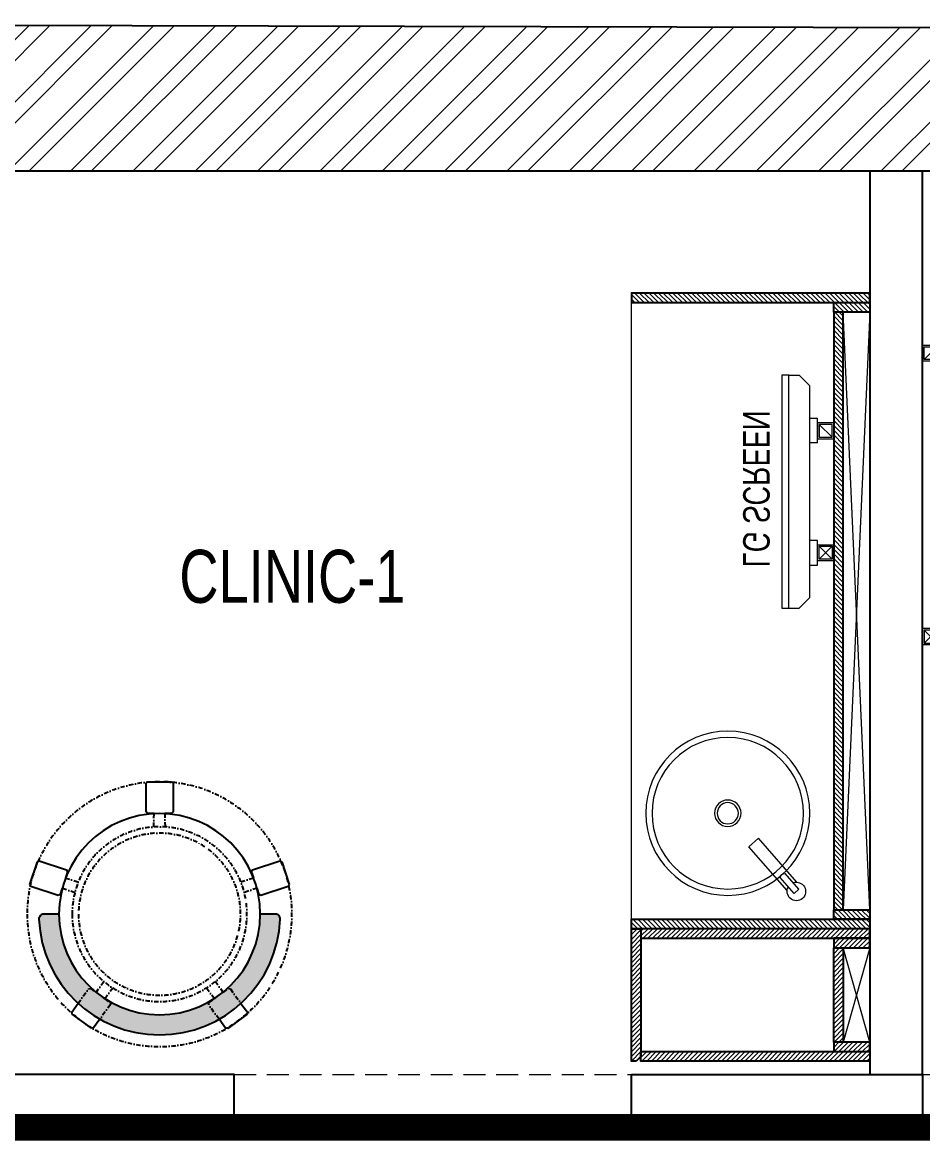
# Model space of a CAD drawing. Header units: feet. Extents: x 3300990 to 3327721, y -4892937 to -4886829.
# Drawn here: x 3316370 to 3318070, y -4888966 to -4886855 of the extents above; entities that cross this region are included whole.
import ezdxf

# ---------------------------------------------------------------- set-up
doc = ezdxf.new("R2010")
doc.units = ezdxf.units.FT
doc.header["$LTSCALE"] = 33
doc.header["$MEASUREMENT"] = 0
for name, pattern in [('a_p6_plan_L18$0$HIDDEN', [0.375, 0.25, -0.125]), ('ACAD_ISO03W100', [30, 12, -18]), ('DASHDOT2', [0.5, 0.25, -0.125, 0, -0.125])]:
    doc.linetypes.add(name, pattern=pattern)
doc.layers.add('A-WALL', color=1, linetype='Continuous')
for name, color, linetype, lineweight in [('A-WALL HATCH', 251, 'Continuous', 0), ('Floor-Unit', 1, 'Continuous', 13), ('HATCH', 9, 'Continuous', 9), ('LENS-CURTAIN', 5, 'a_p6_plan_L18$0$HIDDEN', 9), ('LENS-FURNITURE', 13, 'Continuous', 9), ('LENS-PARTITION', 21, 'Continuous', 25), ('LENS-TEXT', 31, 'Continuous', 5), ('LENS_DIMENSION', 193, 'Continuous', 0), ('LENS_TEXT', 31, 'Continuous', 5), ('LK-EQPMT', 3, 'Continuous', 18), ('LK-FF&E WALL', 1, 'Continuous', 9), ('LK-IT', 3, 'Continuous', 18), ('LK-MIRROR', 133, 'Continuous', 13), ('LN-ELEVATION-1', 81, 'Continuous', 25), ('LN-ELEVATION-2', 103, 'Continuous', 20), ('LN-ELEVATION-3', 125, 'Continuous', 18), ('LN-HATCH', 251, 'Continuous', 0), ('TV', 92, 'Continuous', 18)]:
    doc.layers.add(name, color=color, linetype=linetype, lineweight=lineweight)
doc.styles.get("Standard").update_dxf_attribs({"font": 'GILC____.TTF'})
pattern_1 = [(44.99999999999998, (35858.5, -100655.3575484328), (-4.419417382415918, 4.419417382415923), [])]

# ---------------------------------------------------------------- blocks, each defined once
blk = doc.blocks.new('A$C5a2c5768')
at = {"layer": 'A-WALL HATCH'}
h = blk.add_hatch(dxfattribs=at)
h.set_pattern_fill('ANSI32', color=256, scale=222)
h.set_pattern_definition([(45, (-3287394.5367733, 5462600.742196229), (-58.86663953378008, 58.86663953378008), []), (45, (-3287355.29234701, 5462600.742196229), (-58.86663953378008, 58.86663953378008), [])])
h.paths.add_polyline_path([(-4.656613e-10, 6323.518421487882), (-4323.64158427855, 6314.599437133409), (-8387.739459863398, 6326.219445355237), (-12470.78103913739, 6335.986218356527), (-12471, 6335.89535359107), (-12471, 4511.220532615669), (-16868, 4511.220532615669), (-16868.02797807706, 6339.220532615669), (-24131, 6339.220532615669), (-24131, 6073.220532615669), (-17188, 6073.220532615669), (-17188, 4253.220532615669), (-12151, 4253.220532615669), (-12151, 6058.220532615669), (-4323.75, 6058.220532615669), (-259, 6058.220532615669), (-259, 4496.220532615669), (-4.656613e-10, 4496.220532615669)])
at = {"layer": 'A-WALL'}
for p, q in [((-8387.86372275045, 6326.219771620817), (-12471, 6335.986742118373)), ((-4323.75, 6058.220532615669), (-12151, 6058.220532615669))]:
    blk.add_line(p, q, dxfattribs=at)
blk = doc.blocks.new('rtf')
at = {"color": 0, "linetype": 'ByBlock', "lineweight": -2}
for p, q in [((16412.5253540573, -172798.8148984113), (16452.40026456733, -172798.8148984113)), ((16412.5253540573, -172810.8148984113), (16412.5253540573, -172798.8148984113)), ((16425.26329468148, -172793.1007600746), (16535.26329468148, -172793.1007600746)), ((16535.26329468148, -172793.1007600746), (16535.26329468148, -172817.1007600746)), ((16412.5253540573, -172810.8148984113), (16452.40026456733, -172810.8148984113)), ((16425.26329468148, -172817.1007600746), (16535.26329468148, -172817.1007600746))]:
    blk.add_line(p, q, dxfattribs=at)
for centre, radius, start, end in [((16412.5253540573, -172805.1007600746), 17.5, 21.05058810897431, 340.9421780194656), ((16444.53660690578, -172804.8148984114), 9.891264419597851, 322.656233941354, 37.34376605891414)]:
    blk.add_arc(centre, radius, start, end, dxfattribs=at)
blk = doc.blocks.new('dsg')
at = {"color": 0, "linetype": 'ByBlock', "lineweight": -2}
for radius in [155, 143, 25, 20]:
    blk.add_circle((11491.5035008227, -171102.5847399924), radius, dxfattribs=at)
blk.add_blockref('rtf', (-5117.472106590168, 1702.9323767405), dxfattribs=at)
blk = doc.blocks.new('CLINIC - CABINET SINK')
at = {"layer": 'LN-HATCH', "ltscale": 0.5}
h = blk.add_hatch(dxfattribs=at)
h.set_pattern_fill('ANSI31', color=256, scale=2)
h.set_pattern_definition([(45, (4052861.500382861, 1708016.355767586), (-4.490128060534575, 4.490128060534575), [])])
h.paths.add_polyline_path([(-563.359543572413, 156.9999999999999), (564.640456427587, 156.9999999999999), (564.640456427587, 174.9999999999999), (-563.359543572413, 174.9999999999999)])
h.paths.add_polyline_path([(582.6404564275867, 225), (600.6404564275867, 225), (600.6404564275867, -225), (582.6404564275867, -225)])
h.paths.add_polyline_path([(564.640456427587, 225), (582.6404564275867, 225), (582.6404564275867, 156.9999999999999), (564.640456427587, 156.9999999999999)])
h.paths.add_polyline_path([(-581.359543572413, 225), (-599.359543572413, 225), (-599.359543572413, -225), (-581.359543572413, -225)])
h.paths.add_polyline_path([(-581.359543572413, 225), (-563.359543572413, 225), (-563.359543572413, 156.9999999999999), (-581.359543572413, 156.9999999999999)])
at = {"layer": 'LN-ELEVATION-1', "ltscale": 0.5}
for points in [[(-581.359543572413, 225), (-599.359543572413, 225), (-599.359543572413, -225), (-581.359543572413, -225)], [(-581.359543572413, 225), (-563.359543572413, 225), (-563.359543572413, 156.9999999999999), (-581.359543572413, 156.9999999999999)], [(564.640456427587, 225), (582.6404564275867, 225), (582.6404564275867, 156.9999999999999), (564.640456427587, 156.9999999999999)], [(582.6404564275867, 225), (600.6404564275867, 225), (600.6404564275867, -225), (582.6404564275867, -225)], [(-563.359543572413, 156.9999999999999), (564.640456427587, 156.9999999999999), (564.640456427587, 174.9999999999999), (-563.359543572413, 174.9999999999999)]]:
    blk.add_lwpolyline(points, close=True, dxfattribs=at)
at = {"layer": 'LN-ELEVATION-2', "ltscale": 0.5}
blk.add_line((582.6404564275867, -225), (-581.359543572413, -225), dxfattribs=at)
at = {"layer": 'LN-HATCH', "ltscale": 0.5}
for p, q in [((564.640456427587, 225), (-563.359543572413, 174.9999999999999)), ((-563.359543572413, 225), (564.640456427587, 174.9999999999999))]:
    blk.add_line(p, q, dxfattribs=at)
at = {"layer": 'LN-ELEVATION-3', "xscale": -1, "rotation": 41.1558274151866}
blk.add_blockref('dsg', (-103569.3304926871, 136346.6509754679), dxfattribs=at)
blk = doc.blocks.new('CLINIC SCREEN')
at = {"layer": 'TV'}
for p, q in [((-103.1090284836336, 42.85441964946222), (-127.4114311772946, 18.55201695591665)), ((-127.4114311772946, 42.85441964946222), (-103.1090284836336, 18.55201695591665)), ((102.7052824410566, 42.85441964946222), (127.007685134602, 18.55201695591665))]:
    blk.add_line(p, q, dxfattribs=at)
at = {"layer": 'TV', "ltscale": 12}
for p, q in [((-220.0000000000082, -19.41163062257681), (-200.5883693773149, 0)), ((200.5883693773149, 0), (-200.5883693773149, 0)), ((-138.5315413423604, 0), (-138.5315413423604, 15.514207008644)), ((-138.5315413423604, 15.514207008644), (-91.98892031613741, 15.514207008644)), ((-91.98892031613741, 15.514207008644), (-91.98892031613741, 0)), ((91.98892031610741, 15.514207008644), (91.98892031610741, 0)), ((91.98892031610741, 15.514207008644), (138.5315413423595, 15.514207008644)), ((138.5315413423595, 0), (138.5315413423595, 15.514207008644)), ((219.9999999999918, -19.41163062257681), (200.5883693773149, 0)), ((-220.0000000000082, -38.82326124538668), (-220.0000000000082, -19.41163062257681)), ((219.9999999999918, -38.82326124538668), (219.9999999999918, -19.41163062257681))]:
    blk.add_line(p, q, dxfattribs=at)
at = {"layer": 'TV'}
for points in [[(-130.4492315140169, 15.51421661919448), (-100.0712281470269, 15.51421661919448), (-100.0712281470269, 45.89221998606814), (-130.4492315140169, 45.89221998606814)], [(-127.4114311772946, 18.55201695591665), (-103.1090284836336, 18.55201695591665), (-103.1090284836336, 42.85441964946222), (-127.4114311772946, 42.85441964946222)], [(130.0454854713243, 15.51421661919448), (99.66748210433435, 15.51421661919448), (99.66748210433435, 45.89221998606814), (130.0454854713243, 45.89221998606814)], [(127.007685134602, 18.55201695591665), (102.7052824410566, 18.55201695591665), (102.7052824410566, 42.85441964946222), (127.007685134602, 42.85441964946222)]]:
    blk.add_lwpolyline(points, close=True, dxfattribs=at)
at = {"layer": 'TV', "ltscale": 12}
blk.add_lwpolyline([(-220.0000000000082, -51.71278328332107), (-220.0000000000082, -38.82326124538668), (219.9999999999918, -38.82326124538668), (219.9999999999918, -51.71278328332107)], close=True, dxfattribs=at)
at = {"layer": 'Floor-Unit', "color": 0, "ltscale": 2, "insert": (5.199680584678389, -100.4085774972336), "char_height": 50, "attachment_point": 5}
blk.add_mtext_dynamic_manual_height_columns('LG SCREEN', width=466.4796511627907, gutter_width=12.5, heights=[0], dxfattribs=at)
blk = doc.blocks.new('CLINIC - MOP CLOSET')
at = {"layer": 'LN-HATCH', "ltscale": 0.5}
h = blk.add_hatch(dxfattribs=at)
h.set_pattern_fill('ANSI31', color=256, scale=50, angle=360)
h.set_pattern_definition(pattern_1)
h.paths.add_polyline_path([(-106.3595435724128, 216), (-124.3595435724128, 216), (-124.3595435724128, -216), (-106.3595435724128, -216)])
h = blk.add_hatch(dxfattribs=at)
h.set_pattern_fill('ANSI31', color=256, scale=50, angle=360)
h.set_pattern_definition(pattern_1)
h.paths.add_polyline_path([(-106.3595435724128, 216), (-88.35954357241282, 216), (-88.35954357241282, 148), (-106.3595435724128, 148)])
h = blk.add_hatch(dxfattribs=at)
h.set_pattern_fill('ANSI31', color=256, scale=50, angle=360)
h.set_pattern_definition(pattern_1)
h.paths.add_polyline_path([(89.64045642758717, 216), (107.6404564275872, 216), (107.6404564275872, 148), (89.64045642758717, 148)])
h = blk.add_hatch(dxfattribs=at)
h.set_pattern_fill('ANSI31', color=256, scale=50, angle=360)
h.set_pattern_definition(pattern_1)
h.paths.add_polyline_path([(107.6404564275872, 216), (125.6404564275872, 216), (125.6404564275872, -216), (107.6404564275872, -216)])
h = blk.add_hatch(dxfattribs=at)
h.set_pattern_fill('ANSI31', color=256, scale=50, angle=360)
h.set_pattern_definition(pattern_1)
h.paths.add_polyline_path([(-88.35954357241282, 148), (89.64045642758717, 148), (89.64045642758717, 166), (-88.35954357241282, 166)])
h = blk.add_hatch(dxfattribs=at)
h.set_pattern_fill('ANSI31', color=256, scale=50, angle=360)
h.set_pattern_definition([(44.99999999999998, (35894.5, -101037.3575484328), (-4.419417382415918, 4.419417382415923), [])])
h.paths.add_polyline_path([(-115.3595435724055, -216), (-124.3595435724128, -225), (-124.3595435724128, -234), (125.6404564275872, -234), (125.6404564275872, -216)])
at = {"layer": 'LN-ELEVATION-1', "ltscale": 0.5}
for points in [[(-106.3595435724128, 216), (-124.3595435724128, 216), (-124.3595435724128, -216), (-106.3595435724128, -216)], [(-106.3595435724128, 216), (-88.35954357241282, 216), (-88.35954357241282, 148), (-106.3595435724128, 148)], [(89.64045642758717, 216), (107.6404564275872, 216), (107.6404564275872, 148), (89.64045642758717, 148)], [(107.6404564275872, 216), (125.6404564275872, 216), (125.6404564275872, -216), (107.6404564275872, -216)], [(-88.35954357241282, 148), (89.64045642758717, 148), (89.64045642758717, 166), (-88.35954357241282, 166)], [(-124.3595435724128, -225), (-124.3595435724128, -234), (125.6404564275872, -234), (125.6404564275872, -216), (-115.3595435724128, -216)]]:
    blk.add_lwpolyline(points, close=True, dxfattribs=at)
at = {"layer": 'LN-HATCH', "ltscale": 0.5}
for p, q in [((89.64045642758717, 216), (-88.35954357241282, 166)), ((-88.35954357241282, 216), (89.64045642758717, 166))]:
    blk.add_line(p, q, dxfattribs=at)
blk = doc.blocks.new('DR STOOL')
at = {"layer": 'HATCH'}
h = blk.add_hatch(dxfattribs=at)
h.set_pattern_fill('ANSI36', color=250, angle=-90.00000000000001)
h.set_pattern_definition([(315, (-227.8099174643867, 917.3997257252777), (6.173926083235043, -1.683798022700468), [7.9375, -1.587499999999999, 0, -1.587499999999999])])
edge = h.paths.add_edge_path()
edge.add_line((-190.0000000041909, 4.511094e-10), (-218.6899174675346, 4.511094e-10))
edge.add_arc((-218.6899174670689, 9.120000000388245), 9.119999999940092, 177.6119845363388, 269.9999999996136, ccw=False)
edge.add_arc((-1.8626451e-09, 3.565219e-10), 228.000000002257, 2.3880154632688004, 177.6119845367313, ccw=False)
edge.add_arc((218.6899174633436, 9.120000000497384), 9.120000000051716, -90.00000000034493, 2.3880154629299, ccw=False)
edge.add_line((218.6899174633436, 4.511094e-10), (190, 4.511094e-10))
edge.add_arc((-1.8626451e-09, 4.511094e-10), 190.000000001979, -1.27e-14, 180)
at = {"layer": 'LN-ELEVATION-1', "color": 1, "ltscale": 100}
for p, q in [((-128.6221585394814, 215.4841044476634), (-165.2704676063731, 189.0243927398114)), ((-124.7228340068832, 214.8545704018979), (-128.6221585394814, 215.4841044476634)), ((-112.6981821293011, 198.1996966340157), (-124.7228340068832, 214.8545704018979)), ((124.7553772013634, 214.9803744515593), (112.5488144652918, 198.2845540212292)), ((128.7014972954057, 215.5933048763618), (124.7553772013634, 214.9803744515593)), ((128.7014972954057, 215.5933048763618), (124.7553772013634, 214.9803744515593)), ((165.1911288509145, 188.915192311113), (128.7014972954057, 215.5933048763618)), ((165.1911288509145, 188.915192311113), (128.7014972954057, 215.5933048763618)), ((-165.2704676063731, 189.0243927398114), (-165.9069543029182, 185.0820035930228)), ((-165.9069543029182, 185.0820035930228), (-153.8003208162263, 168.3135803133482)), ((153.6734594982117, 168.4294150282658), (165.7973639420234, 185.0121775862135)), ((165.7973639420234, 185.0121775862135), (165.1911288509145, 188.915192311113)), ((165.7973639420234, 185.0121775862135), (165.1911288509145, 188.915192311113)), ((-191.2928382232785, -35.45407700946089), (-242.9550312487409, -52.24013893969095)), ((-187.9259491492994, -37.1695928365807), (-191.2928382232785, -35.45407700946089)), ((-184.1424400564283, -48.81403796559607), (-187.9259491492994, -37.1695928365807)), ((188.0651108901948, -36.96233201187715), (184.0504167033359, -49.19388854173303)), ((191.3981811110861, -35.27656588272658), (188.0651108901948, -36.96233201187715)), ((243.0100176925771, -52.21682526778022), (191.3981811110861, -35.27656588272658)), ((-242.9550312487409, -52.24013893969095), (-244.7482102331705, -55.75945052818861)), ((-244.7482102331705, -55.75945052818861), (-230.7800458371639, -98.74904560100549)), ((230.715890809428, -98.7280946081737), (244.8123673382215, -55.78040257930116)), ((244.8123673382215, -55.78040257930116), (243.0100176925771, -52.21682526778022)), ((-227.2218665438704, -100.5620286722478), (-175.5596735184081, -83.7759667420105)), ((-173.8639617776498, -80.4479453730819), (-177.8421125086024, -68.2044548037811)), ((-175.5596735184081, -83.7759667420105), (-173.8639617776498, -80.4479453730819)), ((177.6922140880488, -68.56540505095472), (173.8739495249465, -80.1985000452405)), ((173.8739495249465, -80.1985000452405), (175.5794035866856, -83.5704969359358)), ((175.5794035866856, -83.5704969359358), (227.1912401677109, -100.5107563209894)), ((-230.7800458371639, -98.74904560100549), (-227.2218665438704, -100.5620286722478)), ((227.1912401677109, -100.5107563209894), (230.715890809428, -98.7280946081737)), ((-22.72193054761737, -190.2142363802995), (-25.39390889601782, -192.886214728569)), ((-25.39390889601782, -192.886214728569), (-25.39390889601782, -247.2070584567482)), ((-10.47823652112856, -190.2142363802995), (-22.72193054761737, -190.2142363802995)), ((22.78362171910703, -190.2142363802995), (9.910054048988968, -190.2142363802995)), ((25.42475448176265, -192.8553691428751), (22.78362171910703, -190.2142363802995)), ((25.42475448176265, -247.1762128710543), (25.42475448176265, -192.8553691428751)), ((-25.39390889601782, -247.2070584567482), (-22.60096735274419, -250)), ((-22.60096735274419, -250), (22.60096735274419, -250)), ((22.60096735274419, -250), (25.42475448176265, -247.1762128710543))]:
    blk.add_line(p, q, dxfattribs=at)
at = {"layer": 'LN-ELEVATION-1', "linetype": 'DASHDOT2'}
for p, q in [((-92.92521573789418, 170.8129362839827), (-112.6981821293011, 198.1996966340157)), ((112.5488144652918, 198.2845540212292), (92.69529851106927, 171.1294289919315)), ((-93.52748446213081, 167.0824927485227), (-92.92521573789418, 170.8129362839827)), ((92.69529851106927, 171.1294289919315), (93.26858203159645, 167.4385604566923)), ((-153.8003208162263, 168.3135803133482), (-134.1093360339291, 141.0403694751003)), ((-130.4219571123831, 140.4450534014686), (-119.9844727469608, 147.9808124662595)), ((-119.9844727469608, 147.9808124662595), (-105.3687285655178, 126.9741353208374)), ((-103.4542870586738, 159.9154408004979), (-93.52748446213081, 167.0824927485227)), ((-88.15393704269081, 139.4771787207864), (-103.4542870586738, 159.9154408004979)), ((103.6608748426661, 159.8406005539291), (88.19885099539533, 139.4487815762331)), ((93.26858203159645, 167.4385604566923), (103.6608748426661, 159.8406005539291)), ((105.4096150295809, 126.94019481352), (120.1194891873747, 147.8074627162714)), ((120.1194891873747, 147.8074627162714), (130.0033113472163, 140.5812532722048)), ((133.7372852512635, 141.1612321265929), (153.6734594982117, 168.4294150282658)), ((-134.1093360339291, 141.0403694751003), (-130.4219571123831, 140.4450534014686)), ((130.0033113472163, 140.5812532722048), (133.7372852512635, 141.1612321265929)), ((-159.954806596972, -40.49024384317454), (-184.1424400564283, -48.81403796559607)), ((184.0504167033359, -49.19388854173303), (159.8786162491887, -40.79004861696012)), ((-177.8421125086024, -68.2044548037811), (-153.4148110738024, -60.73628028803068)), ((153.3006618716754, -61.02382378749462), (177.6922140880488, -68.56540505095472)), ((-10.92024635523557, -164.6382343793375), (-10.47823652112856, -190.2142363802995)), ((9.910054048988968, -190.2142363802995), (10.35584833659231, -164.674698740353))]:
    blk.add_line(p, q, dxfattribs=at)
at = {"layer": 'LN-ELEVATION-1', "color": 1, "ltscale": 100}
blk.add_lwpolyline([(-190.0000000023283, 0), (-218.6899174656719, 0, -0.4264743413925903), (-227.8019973598421, 9.5, -0.959166304662544), (227.8019973593764, 9.5, -0.4264743413925903), (218.6899174647406, 0), (190.0000000013969, 0)], format="xyb", dxfattribs=at)
at = {"layer": 'LN-ELEVATION-1', "linetype": 'DASHDOT2'}
for radius in [250, 165, 153]:
    blk.add_circle((0, 0), radius, dxfattribs=at)
at = {"layer": 'LN-ELEVATION-1', "color": 1, "ltscale": 100}
blk.add_circle((0, 0), 190, dxfattribs=at)
blk = doc.blocks.new('32INCH VC FOR CLINIC')
at = {"layer": 'LK-EQPMT'}
for p, q in [((116.8909715171903, 152.5672029328125), (92.58856882341206, 128.264800239267)), ((92.58856882341206, 152.5672029328125), (116.8909715171903, 128.264800239267)), ((627.7052824404091, 152.5672029328125), (652.0076851341872, 128.264800239267))]:
    blk.add_line(p, q, dxfattribs=at)
at = {"layer": 'LK-EQPMT', "ltscale": 12}
for p, q in [((0, 90.30115266077335), (19.41163062304258, 109.7127832833503)), ((725.5883693769574, 109.7127832833503), (19.41163062304258, 109.7127832833503)), ((81.46845865808427, 109.7127832833503), (81.46845865808427, 125.2269902919943)), ((81.46845865808427, 125.2269902919943), (128.0110796838999, 125.2269902919943)), ((128.0110796838999, 125.2269902919943), (128.0110796838999, 109.7127832833503)), ((616.9889203161001, 125.2269902919943), (616.9889203161001, 109.7127832833503)), ((616.9889203161001, 125.2269902919943), (663.5315413419156, 125.2269902919943)), ((663.5315413419156, 109.7127832833503), (663.5315413419156, 125.2269902919943)), ((745, 90.30115266077335), (725.5883693769574, 109.7127832833503)), ((0, 70.88952203796362), (0, 90.30115266077335)), ((745, 70.88952203796362), (745, 90.30115266077335))]:
    blk.add_line(p, q, dxfattribs=at)
at = {"layer": 'LK-EQPMT'}
for points in [[(89.55076848529278, 125.2269999025447), (119.9287718534469, 125.2269999025447), (119.9287718534469, 155.6050032694184), (89.55076848529278, 155.6050032694184)], [(92.58856882341206, 128.264800239267), (116.8909715171903, 128.264800239267), (116.8909715171903, 152.5672029328125), (92.58856882341206, 152.5672029328125)], [(655.0454854704439, 125.2269999025447), (624.6674821041522, 125.2269999025447), (624.6674821041522, 155.6050032694184), (655.0454854704439, 155.6050032694184)], [(652.0076851341872, 128.264800239267), (627.7052824404091, 128.264800239267), (627.7052824404091, 152.5672029328125), (652.0076851341872, 152.5672029328125)]]:
    blk.add_lwpolyline(points, close=True, dxfattribs=at)
at = {"layer": 'LK-EQPMT', "ltscale": 12}
blk.add_lwpolyline([(0, 58.0000000000291), (0, 70.88952203796362), (745, 70.88952203796362), (745, 58.0000000000291)], close=True, dxfattribs=at)
at = {"layer": 'LENS-TEXT', "color": 0, "ltscale": 2, "insert": (391.1996805854142, 25.6359011628374), "char_height": 50, "attachment_point": 5}
blk.add_mtext_dynamic_manual_height_columns('32" TV SCREEN -VC', width=466.4796511627907, gutter_width=12.5, heights=[0], dxfattribs=at)

msp = doc.modelspace()

# ---------------------------------------------------------------- linework, layer by layer
at = {"layer": 'LENS-CURTAIN', "ltscale": 5}
for points in [[(3317519.827437394, -4888941.31365994), (3316769.827437394, -4888941.31365994), (3316769.827437394, -4888841.31365994), (3317519.827437394, -4888841.31365994)], [(3318819.80795089, -4888941.313659942), (3318069.807950889, -4888941.313659942), (3318069.807950889, -4888841.313659942), (3318819.80795089, -4888841.313659942)]]:
    msp.add_lwpolyline(points, close=True, dxfattribs=at)
at = {"layer": 'LENS-PARTITION'}
for points in [[(3317969.788464393, -4888841.31365994), (3318069.807950889, -4888841.31365994), (3318069.807950889, -4887136.313659939), (3317969.788464393, -4887136.313659939)], [(3315569.807950889, -4888941.31365994), (3316769.827437394, -4888941.31365994), (3316769.827437394, -4888841.31365994), (3315569.807950889, -4888841.31365994)], [(3317519.827437394, -4888841.31365994), (3318069.807950889, -4888841.31365994), (3318069.807950889, -4888941.31365994), (3317519.827437394, -4888941.31365994)]]:
    msp.add_lwpolyline(points, close=True, dxfattribs=at)
at = {"layer": 'LK-MIRROR', "linetype": 'ACAD_ISO03W100', "ltscale": 0.05, "const_width": 50}
msp.add_lwpolyline([(3318819.80795089, -4888941.313659942), (3313232.807950889, -4888941.313659942)], dxfattribs=at)

# ---------------------------------------------------------------- block references
at = {"rotation": 90.00000000000003}
msp.add_blockref('32INCH VC FOR CLINIC', (3318225.412954159, -4888119.576546552), dxfattribs=at)
at = {"layer": 'LENS-FURNITURE', "xscale": -1, "rotation": 180}
msp.add_blockref('DR STOOL', (3316628.966883491, -4888538.738898141), dxfattribs=at)
at = {"layer": 'LENS_DIMENSION'}
msp.add_blockref('A$C5a2c5768', (3327720.807950889, -4893194.534192556), dxfattribs=at)
at = {"layer": 'LK-FF&E WALL', "rotation": 270}
msp.add_blockref('CLINIC - CABINET SINK', (3317744.827437394, -4887965.673203512), dxfattribs=at)
at = {"layer": 'LK-FF&E WALL', "xscale": -1, "rotation": 270}
msp.add_blockref('CLINIC - MOP CLOSET', (3317753.827437394, -4888691.954116368), dxfattribs=at)
at = {"layer": 'LK-IT', "xscale": -1, "rotation": 270}
msp.add_blockref('CLINIC SCREEN', (3317855.935217418, -4887741.31365994), dxfattribs=at)

# ---------------------------------------------------------------- texts
at = {"layer": 'LENS_TEXT', "linetype": 'Continuous', "ltscale": 3, "insert": (3316879.721372429, -4887901.750386252), "char_height": 100, "attachment_point": 5}
msp.add_mtext_dynamic_manual_height_columns('CLINIC-1', width=930.4951690917121, gutter_width=0.9999999999999992, heights=[0], dxfattribs=at)

doc.saveas('drawing.dxf')
